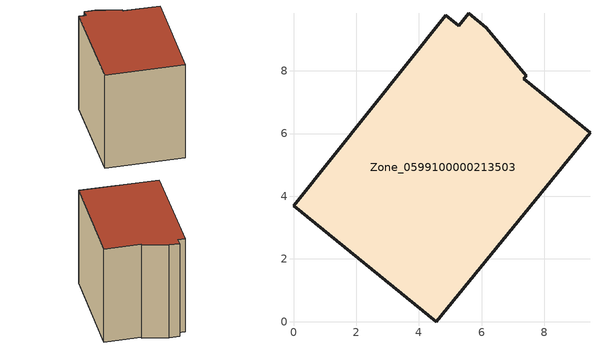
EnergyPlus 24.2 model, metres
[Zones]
Zone_0599100000213503
 floor ground (C_G): 4.56,0 0,3.7 4.87,9.78 5.28,9.45 5.59,9.84 6.16,9.37 7.42,7.85 7.35,7.76 9.46,6.03 z0
 wall outside (C_F): 0,3.7 4.56,0 9.46,6.03 7.35,7.76 7.42,7.85 6.16,9.37 5.59,9.84 5.28,9.45 4.87,9.78 0,3.7 z0:7.86
 roof outside (C_R): 7.35,7.76 7.42,7.85 6.16,9.37 5.59,9.84 5.28,9.45 4.87,9.78 0,3.7 4.56,0 9.46,6.03 z7.86
[BUILDING]
Pand.0599100000213503: North Axis=0; Terrain=City; Loads Convergence Tolerance Value=0.04; Temperature Convergence Tolerance Value=0.4; Solar Distribution=FullExterior; Maximum Number of Warmup Days=25; Minimum Number of Warmup Days=1
[Site:Location]
Rotterdam.The.Hague.AP_ZH_NLD Design_Conditions: Latitude=51.96; Longitude=4.45; Time Zone=1; Elevation=-4.5
[SITE:GROUNDTEMPERATURE:BUILDINGSURFACE]
18, 18, 18, 18, 18, 18, 18, 18, 18, 18, 18, 18
[MATERIAL] Thermal Absorptance=0.9; Solar Absorptance=0.7; Visible Absorptance=0.7
Name | Roughness | Thickness | Conductivity | Density | Specific Heat
G.TI.1946-1964 | MediumSmooth | 0.15 | 1 | 540 | 1210
F.TI.1946-1964 | Rough | 0.3 | 0.857143 | 1920 | 840
R.TI.1946-1964 | MediumRough | 0.2 | 0.277778 | 1500 | 1000
[CONSTRUCTION]
C_G: G.TI.1946-1964
C_F: F.TI.1946-1964
C_R: R.TI.1946-1964
[ZONE]
Zone_0599100000213503: Type=1; Multiplier=1; Ceiling Height=Autocalculate; Volume=Autocalculate; Floor Area=autocalculate; Part of Total Floor Area=Yes
[ZONEINFILTRATION:DESIGNFLOWRATE]
Infil_Zone_0599100000213503: Zone or ZoneList or Space or SpaceList=Zone_0599100000213503; Schedule=AlwaysOn; Design Flow Rate Calculation Method=Flow/Area; Flow Rate per Floor Area=0.003; Constant Term Coefficient=1; Temperature Term Coefficient=0; Velocity Term Coefficient=0; Velocity Squared Term Coefficient=0
[HVACTEMPLATE:ZONE:IDEALLOADSAIRSYSTEM]
Zone_0599100000213503: Maximum Heating Supply Air Temperature=50; Minimum Cooling Supply Air Temperature=13; Maximum Heating Supply Air Humidity Ratio=0.0156; Minimum Cooling Supply Air Humidity Ratio=0.0077; Heating Limit=NoLimit; Cooling Limit=NoLimit; Dehumidification Control Type=ConstantSensibleHeatRatio; Cooling Sensible Heat Ratio=0.7; Dehumidification Setpoint=60; Humidification Control Type=None; Humidification Setpoint=30; Outdoor Air Method=None; Outdoor Air Flow Rate per Person=0.00944; Outdoor Air Flow Rate per Zone Floor Area=0; Outdoor Air Flow Rate per Zone=0; Demand Controlled Ventilation Type=None; Outdoor Air Economizer Type=NoEconomizer; Heat Recovery Type=None; Sensible Heat Recovery Effectiveness=0.7; Latent Heat Recovery Effectiveness=0.65
[ZONECONTROL:THERMOSTAT]
ThermostatControl_Zone_0599100000213503: Zone or ZoneList=Zone_0599100000213503; Control Type Schedule=DualSetpointControlType; Control 1=Thermostat_Zone_0599100000213503; Temperature Difference Between Cutout And Setpoint=0
[THERMOSTATSETPOINT:DUALSETPOINT]
Thermostat_Zone_0599100000213503: Heating Setpoint Temperature Schedule=HeatingSetpoint_Zone_0599100000213503; Cooling Setpoint Temperature Schedule=CoolingSetpoint_Zone_0599100000213503
[SCHEDULE:COMPACT]
HeatingSetpoint_Zone_0599100000213503: Through: 12/31, For: AllDays, Until: 24:00, 21
CoolingSetpoint_Zone_0599100000213503: Through: 12/31, For: AllDays, Until: 24:00, 24
DualSetpointControlType: Through: 12/31, For: AllDays, Until: 24:00, 4
AlwaysOn: Through: 12/31, For: AllDays, Until: 24:00, 1
